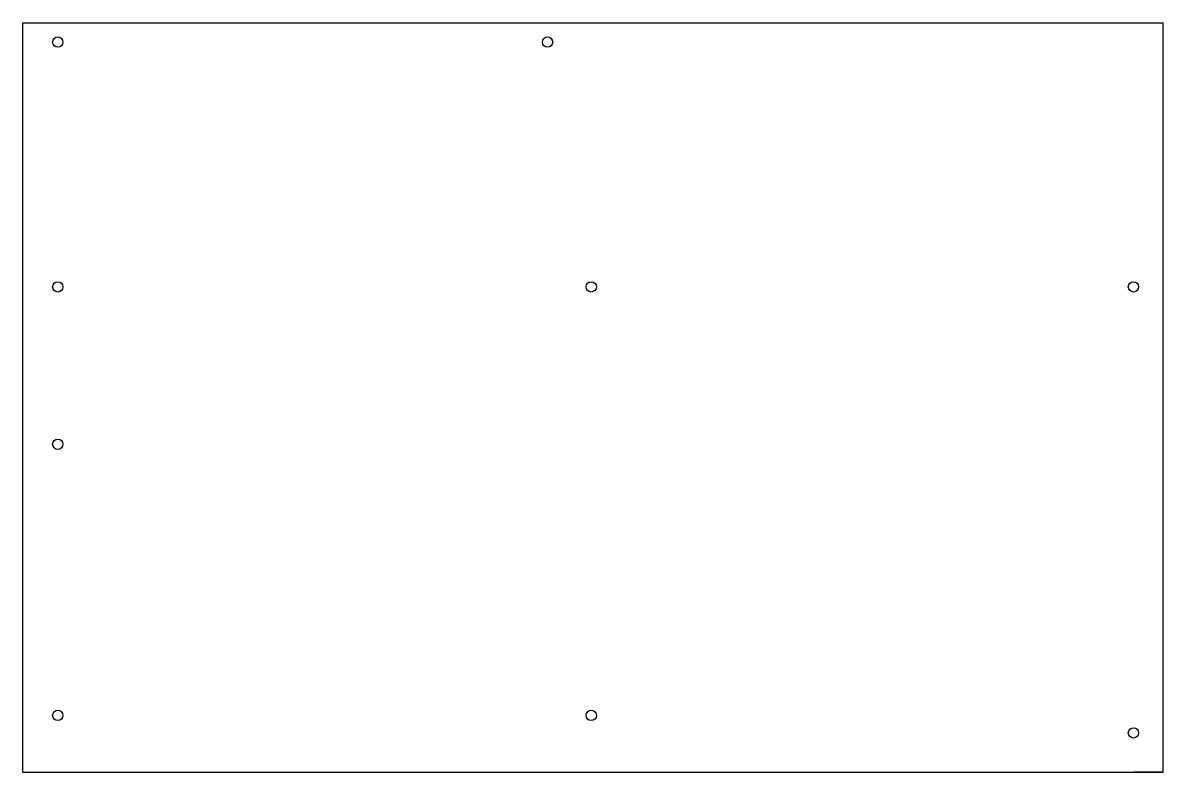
# Model space of a CAD drawing. Header units: inches. Extents: x 0 to 13, y 0 to 8.6.
import ezdxf

# ---------------------------------------------------------------- set-up
doc = ezdxf.new("R2010")
doc.units = ezdxf.units.IN
doc.header["$MEASUREMENT"] = 0
doc.layers.add('Drill', color=5, linetype='Continuous', lineweight=25, true_color=0x0000ff)
doc.layers.add('Outline', color=3, linetype='Continuous', lineweight=25, true_color=0x00ff00)

msp = doc.modelspace()

# ---------------------------------------------------------------- linework, layer by layer
at = {"layer": 'Drill'}
for centre in [(0.4, 8.35), (6, 8.35), (0.4, 5.55), (6.5, 5.55), (12.7, 5.55), (0.4, 3.75), (0.4, 0.65), (6.5, 0.65), (12.7, 0.45)]:
    msp.add_circle(centre, 0.0591, dxfattribs=at)
at = {"layer": 'Outline'}
for p, q in [((0, 0), (0, 8.57)), ((0, 8.57), (13.04, 8.57)), ((13.04, 0), (13.04, 8.57)), ((0, 0), (0, 8.35)), ((0, 0), (0, 5.55)), ((0, 0), (0, 3.75)), ((0, 0), (0, 0.65)), ((13.04, 0), (13.04, 0.45)), ((0, 0), (0.4, 0)), ((0, 0), (6, 0)), ((0, 0), (6.5, 0)), ((0, 0), (13.04, 0)), ((0, 0), (10, 0)), ((13.04, 0), (12.7, 0))]:
    msp.add_line(p, q, dxfattribs=at)

doc.saveas('drawing.dxf')
